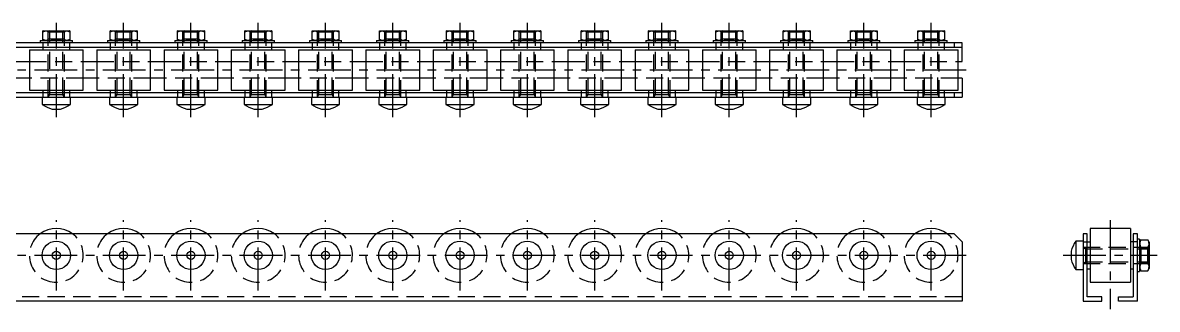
# Model space of a CAD drawing. Extents: x -3 to 821, y -8 to 113.
# Drawn here: x 399 to 820.5, y 7 to 113.2 of the extents above; entities that cross this region are included whole.
import ezdxf

# ---------------------------------------------------------------- set-up
doc = ezdxf.new("R2010")
doc.units = 0
doc.header["$LTSCALE"] = 0.5
doc.linetypes.add('CENTER', pattern=[50.8, 31.75, -6.35, 6.35, -6.35])
doc.linetypes.add('DASHED', pattern=[19.05, 12.7, -6.35])
for name, color, linetype in [('MSM_CENTER', 1, 'CENTER'), ('MSM_CONTINUOUS', 7, 'CONTINUOUS'), ('MSM_DASHED', 4, 'DASHED')]:
    doc.layers.add(name, color=color, linetype=linetype)

msp = doc.modelspace()

# ---------------------------------------------------------------- linework, layer by layer
at = {"layer": 'MSM_CENTER'}
for p, q in [((411.5, 78.24), (411.5, 113.24)), ((436.5, 78.24), (436.5, 113.24)), ((461.5, 78.24), (461.5, 113.24)), ((486.5, 78.24), (486.5, 113.24)), ((511.5, 78.24), (511.5, 113.24)), ((536.5, 78.24), (536.5, 113.24)), ((561.5, 78.24), (561.5, 113.24)), ((586.5, 78.24), (586.5, 113.24)), ((611.5, 78.24), (611.5, 113.24)), ((636.5, 78.24), (636.5, 113.24)), ((661.5, 78.24), (661.5, 113.24)), ((686.5, 78.24), (686.5, 113.24)), ((711.5, 78.24), (711.5, 113.24)), ((736.5, 78.24), (736.5, 113.24)), ((-3, 95.74), (751, 95.74)), ((411.5, 14), (411.5, 40)), ((436.5, 14), (436.5, 40)), ((461.5, 14), (461.5, 40)), ((486.5, 14), (486.5, 40)), ((511.5, 14), (511.5, 40)), ((536.5, 14), (536.5, 40)), ((561.5, 14), (561.5, 40)), ((586.5, 14), (586.5, 40)), ((611.5, 14), (611.5, 40)), ((636.5, 14), (636.5, 40)), ((661.5, 14), (661.5, 40)), ((686.5, 14), (686.5, 40)), ((711.5, 14), (711.5, 40)), ((736.5, 14), (736.5, 40)), ((803.03, 40), (803.03, 7)), ((-3, 27), (751, 27)), ((785.53, 27), (820.53, 27))]:
    msp.add_line(p, q, dxfattribs=at)
at = {"layer": 'MSM_CONTINUOUS'}
for p, q in [((406.6, 110.24), (406.5, 110.18)), ((406.5, 106.7), (406.5, 110.18)), ((406.6, 110.24), (416.4, 110.24)), ((411.5, 107.14), (411.5, 109.73)), ((416.5, 110.18), (416.4, 110.24)), ((416.5, 110.18), (416.5, 106.7)), ((431.6, 110.24), (431.5, 110.18)), ((431.5, 106.7), (431.5, 110.18)), ((431.6, 110.24), (441.4, 110.24)), ((436.5, 107.14), (436.5, 109.73)), ((441.5, 110.18), (441.4, 110.24)), ((441.5, 110.18), (441.5, 106.7)), ((456.6, 110.24), (456.5, 110.18)), ((456.5, 106.7), (456.5, 110.18)), ((456.6, 110.24), (466.4, 110.24)), ((461.5, 107.14), (461.5, 109.73)), ((466.5, 110.18), (466.4, 110.24)), ((466.5, 110.18), (466.5, 106.7)), ((481.6, 110.24), (481.5, 110.18)), ((481.5, 106.7), (481.5, 110.18)), ((481.6, 110.24), (491.4, 110.24)), ((486.5, 107.14), (486.5, 109.73)), ((491.5, 110.18), (491.4, 110.24)), ((491.5, 110.18), (491.5, 106.7)), ((506.6, 110.24), (506.5, 110.18)), ((506.5, 106.7), (506.5, 110.18)), ((506.6, 110.24), (516.4, 110.24)), ((511.5, 107.14), (511.5, 109.73)), ((516.5, 110.18), (516.4, 110.24)), ((516.5, 110.18), (516.5, 106.7)), ((531.6, 110.24), (531.5, 110.18)), ((531.5, 106.7), (531.5, 110.18)), ((531.6, 110.24), (541.4, 110.24)), ((536.5, 107.14), (536.5, 109.73)), ((541.5, 110.18), (541.4, 110.24)), ((541.5, 110.18), (541.5, 106.7)), ((556.6, 110.24), (556.5, 110.18)), ((556.5, 106.7), (556.5, 110.18)), ((556.6, 110.24), (566.4, 110.24)), ((561.5, 107.14), (561.5, 109.73)), ((566.5, 110.18), (566.4, 110.24)), ((566.5, 110.18), (566.5, 106.7)), ((581.6, 110.24), (581.5, 110.18)), ((581.5, 106.7), (581.5, 110.18)), ((581.6, 110.24), (591.4, 110.24)), ((586.5, 107.14), (586.5, 109.73)), ((591.5, 110.18), (591.4, 110.24)), ((591.5, 110.18), (591.5, 106.7)), ((606.6, 110.24), (606.5, 110.18)), ((606.5, 106.7), (606.5, 110.18)), ((606.6, 110.24), (616.4, 110.24)), ((611.5, 107.14), (611.5, 109.73)), ((616.5, 110.18), (616.4, 110.24)), ((616.5, 110.18), (616.5, 106.7)), ((631.6, 110.24), (631.5, 110.18)), ((631.5, 106.7), (631.5, 110.18)), ((631.6, 110.24), (641.4, 110.24)), ((636.5, 107.14), (636.5, 109.73)), ((641.5, 110.18), (641.4, 110.24)), ((641.5, 110.18), (641.5, 106.7)), ((656.6, 110.24), (656.5, 110.18)), ((656.5, 106.7), (656.5, 110.18)), ((656.6, 110.24), (666.4, 110.24)), ((661.5, 107.14), (661.5, 109.73)), ((666.5, 110.18), (666.4, 110.24)), ((666.5, 110.18), (666.5, 106.7)), ((681.6, 110.24), (681.5, 110.18)), ((681.5, 106.7), (681.5, 110.18)), ((681.6, 110.24), (691.4, 110.24)), ((686.5, 107.14), (686.5, 109.73)), ((691.5, 110.18), (691.4, 110.24)), ((691.5, 110.18), (691.5, 106.7)), ((706.6, 110.24), (706.5, 110.18)), ((706.5, 106.7), (706.5, 110.18)), ((706.6, 110.24), (716.4, 110.24)), ((711.5, 107.14), (711.5, 109.73)), ((716.5, 110.18), (716.4, 110.24)), ((716.5, 110.18), (716.5, 106.7)), ((731.6, 110.24), (731.5, 110.18)), ((731.5, 106.7), (731.5, 110.18)), ((731.6, 110.24), (741.4, 110.24)), ((736.5, 107.14), (736.5, 109.73)), ((741.5, 110.18), (741.4, 110.24)), ((741.5, 110.18), (741.5, 106.7)), ((748, 105.84), (0, 105.84)), ((405.5, 106.64), (405.5, 105.84)), ((405.5, 106.64), (417.5, 106.64)), ((406.5, 106.7), (406.6, 106.64)), ((416.4, 106.64), (416.5, 106.7)), ((417.5, 105.84), (417.5, 106.64)), ((430.5, 106.64), (430.5, 105.84)), ((430.5, 106.64), (442.5, 106.64)), ((431.5, 106.7), (431.6, 106.64)), ((441.4, 106.64), (441.5, 106.7)), ((442.5, 105.84), (442.5, 106.64)), ((455.5, 106.64), (455.5, 105.84)), ((455.5, 106.64), (467.5, 106.64)), ((456.5, 106.7), (456.6, 106.64)), ((466.4, 106.64), (466.5, 106.7)), ((467.5, 105.84), (467.5, 106.64)), ((480.5, 106.64), (480.5, 105.84)), ((480.5, 106.64), (492.5, 106.64)), ((481.5, 106.7), (481.6, 106.64)), ((491.4, 106.64), (491.5, 106.7)), ((492.5, 105.84), (492.5, 106.64)), ((505.5, 106.64), (505.5, 105.84)), ((505.5, 106.64), (517.5, 106.64)), ((506.5, 106.7), (506.6, 106.64)), ((516.4, 106.64), (516.5, 106.7)), ((517.5, 105.84), (517.5, 106.64)), ((530.5, 106.64), (530.5, 105.84)), ((530.5, 106.64), (542.5, 106.64)), ((531.5, 106.7), (531.6, 106.64)), ((541.4, 106.64), (541.5, 106.7)), ((542.5, 105.84), (542.5, 106.64)), ((555.5, 106.64), (555.5, 105.84)), ((555.5, 106.64), (567.5, 106.64)), ((556.5, 106.7), (556.6, 106.64)), ((566.4, 106.64), (566.5, 106.7)), ((567.5, 105.84), (567.5, 106.64)), ((580.5, 106.64), (580.5, 105.84)), ((580.5, 106.64), (592.5, 106.64)), ((581.5, 106.7), (581.6, 106.64)), ((591.4, 106.64), (591.5, 106.7)), ((592.5, 105.84), (592.5, 106.64)), ((605.5, 106.64), (605.5, 105.84)), ((605.5, 106.64), (617.5, 106.64)), ((606.5, 106.7), (606.6, 106.64)), ((616.4, 106.64), (616.5, 106.7)), ((617.5, 105.84), (617.5, 106.64)), ((630.5, 106.64), (630.5, 105.84)), ((630.5, 106.64), (642.5, 106.64)), ((631.5, 106.7), (631.6, 106.64)), ((641.4, 106.64), (641.5, 106.7)), ((642.5, 105.84), (642.5, 106.64)), ((655.5, 106.64), (655.5, 105.84)), ((655.5, 106.64), (667.5, 106.64)), ((656.5, 106.7), (656.6, 106.64)), ((666.4, 106.64), (666.5, 106.7)), ((667.5, 105.84), (667.5, 106.64)), ((680.5, 106.64), (680.5, 105.84)), ((680.5, 106.64), (692.5, 106.64)), ((681.5, 106.7), (681.6, 106.64)), ((691.4, 106.64), (691.5, 106.7)), ((692.5, 105.84), (692.5, 106.64)), ((705.5, 106.64), (705.5, 105.84)), ((705.5, 106.64), (717.5, 106.64)), ((706.5, 106.7), (706.6, 106.64)), ((716.4, 106.64), (716.5, 106.7)), ((717.5, 105.84), (717.5, 106.64)), ((730.5, 106.64), (730.5, 105.84)), ((730.5, 106.64), (742.5, 106.64)), ((731.5, 106.7), (731.6, 106.64)), ((741.4, 106.64), (741.5, 106.7)), ((742.5, 105.84), (742.5, 106.64)), ((745, 105.84), (745, 104.24)), ((748, 98.84), (748, 105.84)), ((0, 104.24), (748, 104.24)), ((401.5, 103.24), (401.5, 88.24)), ((401.5, 103.24), (421.5, 103.24)), ((406.5, 104.24), (406.5, 103.24)), ((416.5, 103.24), (416.5, 104.24)), ((421.5, 88.24), (421.5, 103.24)), ((426.5, 103.24), (426.5, 88.24)), ((426.5, 103.24), (446.5, 103.24)), ((431.5, 104.24), (431.5, 103.24)), ((441.5, 103.24), (441.5, 104.24)), ((446.5, 88.24), (446.5, 103.24)), ((451.5, 103.24), (451.5, 88.24)), ((451.5, 103.24), (471.5, 103.24)), ((456.5, 104.24), (456.5, 103.24)), ((466.5, 103.24), (466.5, 104.24)), ((471.5, 88.24), (471.5, 103.24)), ((476.5, 103.24), (476.5, 88.24)), ((476.5, 103.24), (496.5, 103.24)), ((481.5, 104.24), (481.5, 103.24)), ((491.5, 103.24), (491.5, 104.24)), ((496.5, 88.24), (496.5, 103.24)), ((501.5, 103.24), (501.5, 88.24)), ((501.5, 103.24), (521.5, 103.24)), ((506.5, 104.24), (506.5, 103.24)), ((516.5, 103.24), (516.5, 104.24)), ((521.5, 88.24), (521.5, 103.24)), ((526.5, 103.24), (526.5, 88.24)), ((526.5, 103.24), (546.5, 103.24)), ((531.5, 104.24), (531.5, 103.24)), ((541.5, 103.24), (541.5, 104.24)), ((546.5, 88.24), (546.5, 103.24)), ((551.5, 103.24), (551.5, 88.24)), ((551.5, 103.24), (571.5, 103.24)), ((556.5, 104.24), (556.5, 103.24)), ((566.5, 103.24), (566.5, 104.24)), ((571.5, 88.24), (571.5, 103.24)), ((576.5, 103.24), (576.5, 88.24)), ((576.5, 103.24), (596.5, 103.24)), ((581.5, 104.24), (581.5, 103.24)), ((591.5, 103.24), (591.5, 104.24)), ((596.5, 88.24), (596.5, 103.24)), ((601.5, 103.24), (601.5, 88.24)), ((601.5, 103.24), (621.5, 103.24)), ((606.5, 104.24), (606.5, 103.24)), ((616.5, 103.24), (616.5, 104.24)), ((621.5, 88.24), (621.5, 103.24)), ((626.5, 103.24), (626.5, 88.24)), ((626.5, 103.24), (646.5, 103.24)), ((631.5, 104.24), (631.5, 103.24)), ((641.5, 103.24), (641.5, 104.24)), ((646.5, 88.24), (646.5, 103.24)), ((651.5, 103.24), (651.5, 88.24)), ((651.5, 103.24), (671.5, 103.24)), ((656.5, 104.24), (656.5, 103.24)), ((666.5, 103.24), (666.5, 104.24)), ((671.5, 88.24), (671.5, 103.24)), ((676.5, 103.24), (676.5, 88.24)), ((676.5, 103.24), (696.5, 103.24)), ((681.5, 104.24), (681.5, 103.24)), ((691.5, 103.24), (691.5, 104.24)), ((696.5, 88.24), (696.5, 103.24)), ((701.5, 103.24), (701.5, 88.24)), ((701.5, 103.24), (721.5, 103.24)), ((706.5, 104.24), (706.5, 103.24)), ((716.5, 103.24), (716.5, 104.24)), ((721.5, 88.24), (721.5, 103.24)), ((726.5, 103.24), (726.5, 88.24)), ((726.5, 103.24), (746.5, 103.24)), ((731.5, 104.24), (731.5, 103.24)), ((741.5, 103.24), (741.5, 104.24)), ((746.5, 88.24), (746.5, 103.24)), ((396.5, 98.84), (401.5, 98.84)), ((421.5, 98.84), (426.5, 98.84)), ((446.5, 98.84), (451.5, 98.84)), ((471.5, 98.84), (476.5, 98.84)), ((496.5, 98.84), (501.5, 98.84)), ((521.5, 98.84), (526.5, 98.84)), ((546.5, 98.84), (551.5, 98.84)), ((571.5, 98.84), (576.5, 98.84)), ((596.5, 98.84), (601.5, 98.84)), ((621.5, 98.84), (626.5, 98.84)), ((646.5, 98.84), (651.5, 98.84)), ((671.5, 98.84), (676.5, 98.84)), ((696.5, 98.84), (701.5, 98.84)), ((721.5, 98.84), (726.5, 98.84)), ((746.5, 98.84), (748, 98.84)), ((401.5, 92.64), (396.5, 92.64)), ((426.5, 92.64), (421.5, 92.64)), ((451.5, 92.64), (446.5, 92.64)), ((476.5, 92.64), (471.5, 92.64)), ((501.5, 92.64), (496.5, 92.64)), ((526.5, 92.64), (521.5, 92.64)), ((551.5, 92.64), (546.5, 92.64)), ((576.5, 92.64), (571.5, 92.64)), ((601.5, 92.64), (596.5, 92.64)), ((626.5, 92.64), (621.5, 92.64)), ((651.5, 92.64), (646.5, 92.64)), ((676.5, 92.64), (671.5, 92.64)), ((701.5, 92.64), (696.5, 92.64)), ((726.5, 92.64), (721.5, 92.64)), ((748, 92.64), (746.5, 92.64)), ((748, 92.64), (748, 85.64)), ((748, 87.24), (0, 87.24)), ((0, 85.64), (748, 85.64)), ((401.5, 88.24), (421.5, 88.24)), ((406.25, 85.64), (406.25, 82.93)), ((406.5, 88.24), (406.5, 87.24)), ((416.5, 87.24), (416.5, 88.24)), ((416.75, 82.93), (416.75, 85.64)), ((426.5, 88.24), (446.5, 88.24)), ((431.25, 85.64), (431.25, 82.93)), ((431.5, 88.24), (431.5, 87.24)), ((441.5, 87.24), (441.5, 88.24)), ((441.75, 82.93), (441.75, 85.64)), ((451.5, 88.24), (471.5, 88.24)), ((456.25, 85.64), (456.25, 82.93)), ((456.5, 88.24), (456.5, 87.24)), ((466.5, 87.24), (466.5, 88.24)), ((466.75, 82.93), (466.75, 85.64)), ((476.5, 88.24), (496.5, 88.24)), ((481.25, 85.64), (481.25, 82.93)), ((481.5, 88.24), (481.5, 87.24)), ((491.5, 87.24), (491.5, 88.24)), ((491.75, 82.93), (491.75, 85.64)), ((501.5, 88.24), (521.5, 88.24)), ((506.25, 85.64), (506.25, 82.93)), ((506.5, 88.24), (506.5, 87.24)), ((516.5, 87.24), (516.5, 88.24)), ((516.75, 82.93), (516.75, 85.64)), ((526.5, 88.24), (546.5, 88.24)), ((531.25, 85.64), (531.25, 82.93)), ((531.5, 88.24), (531.5, 87.24)), ((541.5, 87.24), (541.5, 88.24)), ((541.75, 82.93), (541.75, 85.64)), ((551.5, 88.24), (571.5, 88.24)), ((556.25, 85.64), (556.25, 82.93)), ((556.5, 88.24), (556.5, 87.24)), ((566.5, 87.24), (566.5, 88.24)), ((566.75, 82.93), (566.75, 85.64)), ((576.5, 88.24), (596.5, 88.24)), ((581.25, 85.64), (581.25, 82.93)), ((581.5, 88.24), (581.5, 87.24)), ((591.5, 87.24), (591.5, 88.24)), ((591.75, 82.93), (591.75, 85.64)), ((601.5, 88.24), (621.5, 88.24)), ((606.25, 85.64), (606.25, 82.93)), ((606.5, 88.24), (606.5, 87.24)), ((616.5, 87.24), (616.5, 88.24)), ((616.75, 82.93), (616.75, 85.64)), ((626.5, 88.24), (646.5, 88.24)), ((631.25, 85.64), (631.25, 82.93)), ((631.5, 88.24), (631.5, 87.24)), ((641.5, 87.24), (641.5, 88.24)), ((641.75, 82.93), (641.75, 85.64)), ((651.5, 88.24), (671.5, 88.24)), ((656.25, 85.64), (656.25, 82.93)), ((656.5, 88.24), (656.5, 87.24)), ((666.5, 87.24), (666.5, 88.24)), ((666.75, 82.93), (666.75, 85.64)), ((676.5, 88.24), (696.5, 88.24)), ((681.25, 85.64), (681.25, 82.93)), ((681.5, 88.24), (681.5, 87.24)), ((691.5, 87.24), (691.5, 88.24)), ((691.75, 82.93), (691.75, 85.64)), ((701.5, 88.24), (721.5, 88.24)), ((706.25, 85.64), (706.25, 82.93)), ((706.5, 88.24), (706.5, 87.24)), ((716.5, 87.24), (716.5, 88.24)), ((716.75, 82.93), (716.75, 85.64)), ((726.5, 88.24), (746.5, 88.24)), ((731.25, 85.64), (731.25, 82.93)), ((731.5, 88.24), (731.5, 87.24)), ((741.5, 87.24), (741.5, 88.24)), ((741.75, 82.93), (741.75, 85.64)), ((745, 87.24), (745, 85.64)), ((406.25, 82.93), (416.75, 82.93)), ((410.01, 81.24), (412.99, 81.24)), ((431.25, 82.93), (441.75, 82.93)), ((435.01, 81.24), (437.99, 81.24)), ((456.25, 82.93), (466.75, 82.93)), ((460.01, 81.24), (462.99, 81.24)), ((481.25, 82.93), (491.75, 82.93)), ((485.01, 81.24), (487.99, 81.24)), ((506.25, 82.93), (516.75, 82.93)), ((510.01, 81.24), (512.99, 81.24)), ((531.25, 82.93), (541.75, 82.93)), ((535.01, 81.24), (537.99, 81.24)), ((556.25, 82.93), (566.75, 82.93)), ((560.01, 81.24), (562.99, 81.24)), ((581.25, 82.93), (591.75, 82.93)), ((585.01, 81.24), (587.99, 81.24)), ((606.25, 82.93), (616.75, 82.93)), ((610.01, 81.24), (612.99, 81.24)), ((631.25, 82.93), (641.75, 82.93)), ((635.01, 81.24), (637.99, 81.24)), ((656.25, 82.93), (666.75, 82.93)), ((660.01, 81.24), (662.99, 81.24)), ((681.25, 82.93), (691.75, 82.93)), ((685.01, 81.24), (687.99, 81.24)), ((706.25, 82.93), (716.75, 82.93)), ((710.01, 81.24), (712.99, 81.24)), ((731.25, 82.93), (741.75, 82.93)), ((735.01, 81.24), (737.99, 81.24)), ((745, 35), (3, 35)), ((745, 35), (748, 32)), ((794.53, 35), (792.93, 35)), ((792.93, 35), (792.93, 10)), ((794.53, 11.6), (794.53, 35)), ((795.53, 37), (795.53, 17)), ((810.53, 37), (795.53, 37)), ((810.53, 37), (810.53, 17)), ((811.53, 35), (811.53, 11.6)), ((813.13, 35), (811.53, 35)), ((813.13, 10), (813.13, 35)), ((748, 32), (748, 10)), ((790.22, 32.25), (790.22, 21.75)), ((792.93, 32.25), (790.22, 32.25)), ((792.93, 32), (795.53, 32)), ((813.13, 32), (810.53, 32)), ((813.93, 33), (813.13, 33)), ((813.93, 33), (813.93, 21)), ((814.43, 32.77), (813.93, 31.9)), ((814.43, 32.77), (817.02, 32.77)), ((814.43, 29.89), (817.02, 29.89)), ((817.53, 31.9), (817.02, 32.77)), ((817.53, 31.9), (817.53, 22.1)), ((788.53, 28.49), (788.53, 25.51)), ((790.22, 21.75), (792.93, 21.75)), ((794.53, 22), (795.53, 22)), ((810.53, 22), (811.53, 22)), ((813.93, 22.1), (814.43, 21.23)), ((814.43, 24.11), (817.02, 24.11)), ((814.43, 21.23), (817.02, 21.23)), ((817.02, 21.23), (817.53, 22.1)), ((795.53, 17), (810.53, 17)), ((813.13, 21), (813.93, 21)), ((748, 10), (0, 10)), ((792.93, 10), (799.93, 10)), ((799.93, 11.6), (794.53, 11.6)), ((799.93, 10), (799.93, 11.6)), ((806.13, 11.6), (811.53, 11.6)), ((806.13, 10), (806.13, 11.6)), ((813.13, 10), (806.13, 10))]:
    msp.add_line(p, q, dxfattribs=at)
for centre, radius in [((411.5, 27), 5.25), ((436.5, 27), 5.25), ((461.5, 27), 5.25), ((486.5, 27), 5.25), ((511.5, 27), 5.25), ((536.5, 27), 5.25), ((561.5, 27), 5.25), ((586.5, 27), 5.25), ((611.5, 27), 5.25), ((636.5, 27), 5.25), ((661.5, 27), 5.25), ((686.5, 27), 5.25), ((711.5, 27), 5.25), ((736.5, 27), 5.25), ((411.5, 27), 1.49), ((436.5, 27), 1.49), ((461.5, 27), 1.49), ((486.5, 27), 1.49), ((511.5, 27), 1.49), ((536.5, 27), 1.49), ((561.5, 27), 1.49), ((586.5, 27), 1.49), ((611.5, 27), 1.49), ((636.5, 27), 1.49), ((661.5, 27), 1.49), ((686.5, 27), 1.49), ((711.5, 27), 1.49), ((736.5, 27), 1.49)]:
    msp.add_circle(centre, radius, dxfattribs=at)
for centre, radius, start, end in [((409, 102.81), 7.37, 70.1592, 109.8408), ((414, 102.81), 7.37, 70.1592, 109.8408), ((434, 102.81), 7.37, 70.1592, 109.8408), ((439, 102.81), 7.37, 70.1592, 109.8408), ((459, 102.81), 7.37, 70.1592, 109.8408), ((464, 102.81), 7.37, 70.1592, 109.8408), ((484, 102.81), 7.37, 70.1592, 109.8408), ((489, 102.81), 7.37, 70.1592, 109.8408), ((509, 102.81), 7.37, 70.1592, 109.8408), ((514, 102.81), 7.37, 70.1592, 109.8408), ((534, 102.81), 7.37, 70.1592, 109.8408), ((539, 102.81), 7.37, 70.1592, 109.8408), ((559, 102.81), 7.37, 70.1592, 109.8408), ((564, 102.81), 7.37, 70.1592, 109.8408), ((584, 102.81), 7.37, 70.1592, 109.8408), ((589, 102.81), 7.37, 70.1592, 109.8408), ((609, 102.81), 7.37, 70.1592, 109.8408), ((614, 102.81), 7.37, 70.1592, 109.8408), ((634, 102.81), 7.37, 70.1592, 109.8408), ((639, 102.81), 7.37, 70.1592, 109.8408), ((659, 102.81), 7.37, 70.1592, 109.8408), ((664, 102.81), 7.37, 70.1592, 109.8408), ((684, 102.81), 7.37, 70.1592, 109.8408), ((689, 102.81), 7.37, 70.1592, 109.8408), ((709, 102.81), 7.37, 70.1592, 109.8408), ((714, 102.81), 7.37, 70.1592, 109.8408), ((734, 102.81), 7.37, 70.1592, 109.8408), ((739, 102.81), 7.37, 70.1592, 109.8408), ((409, 114.07), 7.37, 250.1592, 289.8408), ((414, 114.07), 7.37, 250.1592, 289.8408), ((434, 114.07), 7.37, 250.1592, 289.8408), ((439, 114.07), 7.37, 250.1592, 289.8408), ((459, 114.07), 7.37, 250.1592, 289.8408), ((464, 114.07), 7.37, 250.1592, 289.8408), ((484, 114.07), 7.37, 250.1592, 289.8408), ((489, 114.07), 7.37, 250.1592, 289.8408), ((509, 114.07), 7.37, 250.1592, 289.8408), ((514, 114.07), 7.37, 250.1592, 289.8408), ((534, 114.07), 7.37, 250.1592, 289.8408), ((539, 114.07), 7.37, 250.1592, 289.8408), ((559, 114.07), 7.37, 250.1592, 289.8408), ((564, 114.07), 7.37, 250.1592, 289.8408), ((584, 114.07), 7.37, 250.1592, 289.8408), ((589, 114.07), 7.37, 250.1592, 289.8408), ((609, 114.07), 7.37, 250.1592, 289.8408), ((614, 114.07), 7.37, 250.1592, 289.8408), ((634, 114.07), 7.37, 250.1592, 289.8408), ((639, 114.07), 7.37, 250.1592, 289.8408), ((659, 114.07), 7.37, 250.1592, 289.8408), ((664, 114.07), 7.37, 250.1592, 289.8408), ((684, 114.07), 7.37, 250.1592, 289.8408), ((689, 114.07), 7.37, 250.1592, 289.8408), ((709, 114.07), 7.37, 250.1592, 289.8408), ((714, 114.07), 7.37, 250.1592, 289.8408), ((734, 114.07), 7.37, 250.1592, 289.8408), ((739, 114.07), 7.37, 250.1592, 289.8408), ((413.04, 92.97), 12.12, 235.9445, 255.5214), ((409.96, 92.97), 12.12, 284.4786, 304.0555), ((438.04, 92.97), 12.12, 235.9445, 255.5214), ((434.96, 92.97), 12.12, 284.4786, 304.0555), ((463.04, 92.97), 12.12, 235.9445, 255.5214), ((459.96, 92.97), 12.12, 284.4786, 304.0555), ((488.04, 92.97), 12.12, 235.9445, 255.5214), ((484.96, 92.97), 12.12, 284.4786, 304.0555), ((513.04, 92.97), 12.12, 235.9445, 255.5214), ((509.96, 92.97), 12.12, 284.4786, 304.0555), ((538.04, 92.97), 12.12, 235.9445, 255.5214), ((534.96, 92.97), 12.12, 284.4786, 304.0555), ((563.04, 92.97), 12.12, 235.9445, 255.5214), ((559.96, 92.97), 12.12, 284.4786, 304.0555), ((588.04, 92.97), 12.12, 235.9445, 255.5214), ((584.96, 92.97), 12.12, 284.4786, 304.0555), ((613.04, 92.97), 12.12, 235.9445, 255.5214), ((609.96, 92.97), 12.12, 284.4786, 304.0555), ((638.04, 92.97), 12.12, 235.9445, 255.5214), ((634.96, 92.97), 12.12, 284.4786, 304.0555), ((663.04, 92.97), 12.12, 235.9445, 255.5214), ((659.96, 92.97), 12.12, 284.4786, 304.0555), ((688.04, 92.97), 12.12, 235.9445, 255.5214), ((684.96, 92.97), 12.12, 284.4786, 304.0555), ((713.04, 92.97), 12.12, 235.9445, 255.5214), ((709.96, 92.97), 12.12, 284.4786, 304.0555), ((738.04, 92.97), 12.12, 235.9445, 255.5214), ((734.96, 92.97), 12.12, 284.4786, 304.0555), ((411.5, 27), 10, 53.1301, 126.8699), ((436.5, 27), 10, 53.1301, 126.8699), ((461.5, 27), 10, 53.1301, 126.8699), ((486.5, 27), 10, 53.1301, 126.8699), ((511.5, 27), 10, 53.1301, 126.8699), ((536.5, 27), 10, 53.1301, 126.8699), ((561.5, 27), 10, 53.1301, 126.8699), ((586.5, 27), 10, 53.1301, 126.8699), ((611.5, 27), 10, 53.1301, 126.8699), ((636.5, 27), 10, 53.1301, 126.8699), ((661.5, 27), 10, 53.1301, 126.8699), ((686.5, 27), 10, 53.1301, 126.8699), ((711.5, 27), 10, 53.1301, 126.8699), ((736.5, 27), 10, 53.1301, 126.8699), ((800.26, 25.46), 12.12, 145.9445, 165.5214), ((816.54, 31.33), 2.56, 154.3574, 214.3573), ((823.59, 27), 9.61, 162.5124, 197.4876), ((814.91, 31.33), 2.56, 325.6427, 25.6426), ((807.86, 27), 9.61, 342.5124, 17.4876), ((800.26, 28.54), 12.12, 194.4786, 214.0555), ((816.54, 22.67), 2.56, 145.6427, 205.6426), ((814.91, 22.67), 2.56, 334.3574, 34.3573)]:
    msp.add_arc(centre, radius, start, end, dxfattribs=at)
at = {"layer": 'MSM_DASHED'}
for p, q in [((407.96, 110.24), (408.5, 109.7)), ((409.04, 110.24), (408.5, 109.7)), ((414.5, 109.7), (408.5, 109.7)), ((408.5, 85.64), (408.5, 109.7)), ((409.04, 86.58), (409.04, 110.24)), ((413.96, 110.24), (414.5, 109.7)), ((413.96, 86.58), (413.96, 110.24)), ((415.04, 110.24), (414.5, 109.7)), ((414.5, 85.64), (414.5, 109.7)), ((432.96, 110.24), (433.5, 109.7)), ((434.04, 110.24), (433.5, 109.7)), ((439.5, 109.7), (433.5, 109.7)), ((433.5, 85.64), (433.5, 109.7)), ((434.04, 86.58), (434.04, 110.24)), ((438.96, 110.24), (439.5, 109.7)), ((438.96, 86.58), (438.96, 110.24)), ((440.04, 110.24), (439.5, 109.7)), ((439.5, 85.64), (439.5, 109.7)), ((457.96, 110.24), (458.5, 109.7)), ((459.04, 110.24), (458.5, 109.7)), ((464.5, 109.7), (458.5, 109.7)), ((458.5, 85.64), (458.5, 109.7)), ((459.04, 86.58), (459.04, 110.24)), ((463.96, 110.24), (464.5, 109.7)), ((463.96, 86.58), (463.96, 110.24)), ((465.04, 110.24), (464.5, 109.7)), ((464.5, 85.64), (464.5, 109.7)), ((482.96, 110.24), (483.5, 109.7)), ((484.04, 110.24), (483.5, 109.7)), ((489.5, 109.7), (483.5, 109.7)), ((483.5, 85.64), (483.5, 109.7)), ((484.04, 86.58), (484.04, 110.24)), ((488.96, 110.24), (489.5, 109.7)), ((488.96, 86.58), (488.96, 110.24)), ((490.04, 110.24), (489.5, 109.7)), ((489.5, 85.64), (489.5, 109.7)), ((507.96, 110.24), (508.5, 109.7)), ((509.04, 110.24), (508.5, 109.7)), ((514.5, 109.7), (508.5, 109.7)), ((508.5, 85.64), (508.5, 109.7)), ((509.04, 86.58), (509.04, 110.24)), ((513.96, 110.24), (514.5, 109.7)), ((513.96, 86.58), (513.96, 110.24)), ((515.04, 110.24), (514.5, 109.7)), ((514.5, 85.64), (514.5, 109.7)), ((532.96, 110.24), (533.5, 109.7)), ((534.04, 110.24), (533.5, 109.7)), ((539.5, 109.7), (533.5, 109.7)), ((533.5, 85.64), (533.5, 109.7)), ((534.04, 86.58), (534.04, 110.24)), ((538.96, 110.24), (539.5, 109.7)), ((538.96, 86.58), (538.96, 110.24)), ((540.04, 110.24), (539.5, 109.7)), ((539.5, 85.64), (539.5, 109.7)), ((557.96, 110.24), (558.5, 109.7)), ((559.04, 110.24), (558.5, 109.7)), ((564.5, 109.7), (558.5, 109.7)), ((558.5, 85.64), (558.5, 109.7)), ((559.04, 86.58), (559.04, 110.24)), ((563.96, 110.24), (564.5, 109.7)), ((563.96, 86.58), (563.96, 110.24)), ((565.04, 110.24), (564.5, 109.7)), ((564.5, 85.64), (564.5, 109.7)), ((582.96, 110.24), (583.5, 109.7)), ((584.04, 110.24), (583.5, 109.7)), ((589.5, 109.7), (583.5, 109.7)), ((583.5, 85.64), (583.5, 109.7)), ((584.04, 86.58), (584.04, 110.24)), ((588.96, 110.24), (589.5, 109.7)), ((588.96, 86.58), (588.96, 110.24)), ((590.04, 110.24), (589.5, 109.7)), ((589.5, 85.64), (589.5, 109.7)), ((607.96, 110.24), (608.5, 109.7)), ((609.04, 110.24), (608.5, 109.7)), ((614.5, 109.7), (608.5, 109.7)), ((608.5, 85.64), (608.5, 109.7)), ((609.04, 86.58), (609.04, 110.24)), ((613.96, 110.24), (614.5, 109.7)), ((613.96, 86.58), (613.96, 110.24)), ((615.04, 110.24), (614.5, 109.7)), ((614.5, 85.64), (614.5, 109.7)), ((632.96, 110.24), (633.5, 109.7)), ((634.04, 110.24), (633.5, 109.7)), ((639.5, 109.7), (633.5, 109.7)), ((633.5, 85.64), (633.5, 109.7)), ((634.04, 86.58), (634.04, 110.24)), ((638.96, 110.24), (639.5, 109.7)), ((638.96, 86.58), (638.96, 110.24)), ((640.04, 110.24), (639.5, 109.7)), ((639.5, 85.64), (639.5, 109.7)), ((657.96, 110.24), (658.5, 109.7)), ((659.04, 110.24), (658.5, 109.7)), ((664.5, 109.7), (658.5, 109.7)), ((658.5, 85.64), (658.5, 109.7)), ((659.04, 86.58), (659.04, 110.24)), ((663.96, 110.24), (664.5, 109.7)), ((663.96, 86.58), (663.96, 110.24)), ((665.04, 110.24), (664.5, 109.7)), ((664.5, 85.64), (664.5, 109.7)), ((682.96, 110.24), (683.5, 109.7)), ((684.04, 110.24), (683.5, 109.7)), ((689.5, 109.7), (683.5, 109.7)), ((683.5, 85.64), (683.5, 109.7)), ((684.04, 86.58), (684.04, 110.24)), ((688.96, 110.24), (689.5, 109.7)), ((688.96, 86.58), (688.96, 110.24)), ((690.04, 110.24), (689.5, 109.7)), ((689.5, 85.64), (689.5, 109.7)), ((707.96, 110.24), (708.5, 109.7)), ((709.04, 110.24), (708.5, 109.7)), ((714.5, 109.7), (708.5, 109.7)), ((708.5, 85.64), (708.5, 109.7)), ((709.04, 86.58), (709.04, 110.24)), ((713.96, 110.24), (714.5, 109.7)), ((713.96, 86.58), (713.96, 110.24)), ((715.04, 110.24), (714.5, 109.7)), ((714.5, 85.64), (714.5, 109.7)), ((732.96, 110.24), (733.5, 109.7)), ((734.04, 110.24), (733.5, 109.7)), ((739.5, 109.7), (733.5, 109.7)), ((733.5, 85.64), (733.5, 109.7)), ((734.04, 86.58), (734.04, 110.24)), ((738.96, 110.24), (739.5, 109.7)), ((738.96, 86.58), (738.96, 110.24)), ((740.04, 110.24), (739.5, 109.7)), ((739.5, 85.64), (739.5, 109.7)), ((406.5, 105.84), (406.5, 104.24)), ((407.96, 106.64), (408.5, 107.18)), ((414.5, 107.18), (408.5, 107.18)), ((415.04, 106.64), (414.5, 107.18)), ((416.5, 104.24), (416.5, 105.84)), ((431.5, 105.84), (431.5, 104.24)), ((432.96, 106.64), (433.5, 107.18)), ((439.5, 107.18), (433.5, 107.18)), ((440.04, 106.64), (439.5, 107.18)), ((441.5, 104.24), (441.5, 105.84)), ((456.5, 105.84), (456.5, 104.24)), ((457.96, 106.64), (458.5, 107.18)), ((464.5, 107.18), (458.5, 107.18)), ((465.04, 106.64), (464.5, 107.18)), ((466.5, 104.24), (466.5, 105.84)), ((481.5, 105.84), (481.5, 104.24)), ((482.96, 106.64), (483.5, 107.18)), ((489.5, 107.18), (483.5, 107.18)), ((490.04, 106.64), (489.5, 107.18)), ((491.5, 104.24), (491.5, 105.84)), ((506.5, 105.84), (506.5, 104.24)), ((507.96, 106.64), (508.5, 107.18)), ((514.5, 107.18), (508.5, 107.18)), ((515.04, 106.64), (514.5, 107.18)), ((516.5, 104.24), (516.5, 105.84)), ((531.5, 105.84), (531.5, 104.24)), ((532.96, 106.64), (533.5, 107.18)), ((539.5, 107.18), (533.5, 107.18)), ((540.04, 106.64), (539.5, 107.18)), ((541.5, 104.24), (541.5, 105.84)), ((556.5, 105.84), (556.5, 104.24)), ((557.96, 106.64), (558.5, 107.18)), ((564.5, 107.18), (558.5, 107.18)), ((565.04, 106.64), (564.5, 107.18)), ((566.5, 104.24), (566.5, 105.84)), ((581.5, 105.84), (581.5, 104.24)), ((582.96, 106.64), (583.5, 107.18)), ((589.5, 107.18), (583.5, 107.18)), ((590.04, 106.64), (589.5, 107.18)), ((591.5, 104.24), (591.5, 105.84)), ((606.5, 105.84), (606.5, 104.24)), ((607.96, 106.64), (608.5, 107.18)), ((614.5, 107.18), (608.5, 107.18)), ((615.04, 106.64), (614.5, 107.18)), ((616.5, 104.24), (616.5, 105.84)), ((631.5, 105.84), (631.5, 104.24)), ((632.96, 106.64), (633.5, 107.18)), ((639.5, 107.18), (633.5, 107.18)), ((640.04, 106.64), (639.5, 107.18)), ((641.5, 104.24), (641.5, 105.84)), ((656.5, 105.84), (656.5, 104.24)), ((657.96, 106.64), (658.5, 107.18)), ((664.5, 107.18), (658.5, 107.18)), ((665.04, 106.64), (664.5, 107.18)), ((666.5, 104.24), (666.5, 105.84)), ((681.5, 105.84), (681.5, 104.24)), ((682.96, 106.64), (683.5, 107.18)), ((689.5, 107.18), (683.5, 107.18)), ((690.04, 106.64), (689.5, 107.18)), ((691.5, 104.24), (691.5, 105.84)), ((706.5, 105.84), (706.5, 104.24)), ((707.96, 106.64), (708.5, 107.18)), ((714.5, 107.18), (708.5, 107.18)), ((715.04, 106.64), (714.5, 107.18)), ((716.5, 104.24), (716.5, 105.84)), ((731.5, 105.84), (731.5, 104.24)), ((732.96, 106.64), (733.5, 107.18)), ((739.5, 107.18), (733.5, 107.18)), ((740.04, 106.64), (739.5, 107.18)), ((741.5, 104.24), (741.5, 105.84)), ((401.5, 98.84), (421.5, 98.84)), ((426.5, 98.84), (446.5, 98.84)), ((451.5, 98.84), (471.5, 98.84)), ((476.5, 98.84), (496.5, 98.84)), ((501.5, 98.84), (521.5, 98.84)), ((526.5, 98.84), (546.5, 98.84)), ((551.5, 98.84), (571.5, 98.84)), ((576.5, 98.84), (596.5, 98.84)), ((601.5, 98.84), (621.5, 98.84)), ((626.5, 98.84), (646.5, 98.84)), ((651.5, 98.84), (671.5, 98.84)), ((676.5, 98.84), (696.5, 98.84)), ((701.5, 98.84), (721.5, 98.84)), ((726.5, 98.84), (746.5, 98.84)), ((421.5, 92.64), (401.5, 92.64)), ((446.5, 92.64), (426.5, 92.64)), ((471.5, 92.64), (451.5, 92.64)), ((496.5, 92.64), (476.5, 92.64)), ((521.5, 92.64), (501.5, 92.64)), ((546.5, 92.64), (526.5, 92.64)), ((571.5, 92.64), (551.5, 92.64)), ((596.5, 92.64), (576.5, 92.64)), ((621.5, 92.64), (601.5, 92.64)), ((646.5, 92.64), (626.5, 92.64)), ((671.5, 92.64), (651.5, 92.64)), ((696.5, 92.64), (676.5, 92.64)), ((721.5, 92.64), (701.5, 92.64)), ((746.5, 92.64), (726.5, 92.64)), ((406.5, 87.24), (406.5, 85.64)), ((408.5, 86.58), (414.5, 86.58)), ((408.5, 85.64), (409.04, 86.58)), ((414.5, 85.64), (413.96, 86.58)), ((416.5, 85.64), (416.5, 87.24)), ((431.5, 87.24), (431.5, 85.64)), ((433.5, 86.58), (439.5, 86.58)), ((433.5, 85.64), (434.04, 86.58)), ((439.5, 85.64), (438.96, 86.58)), ((441.5, 85.64), (441.5, 87.24)), ((456.5, 87.24), (456.5, 85.64)), ((458.5, 86.58), (464.5, 86.58)), ((458.5, 85.64), (459.04, 86.58)), ((464.5, 85.64), (463.96, 86.58)), ((466.5, 85.64), (466.5, 87.24)), ((481.5, 87.24), (481.5, 85.64)), ((483.5, 86.58), (489.5, 86.58)), ((483.5, 85.64), (484.04, 86.58)), ((489.5, 85.64), (488.96, 86.58)), ((491.5, 85.64), (491.5, 87.24)), ((506.5, 87.24), (506.5, 85.64)), ((508.5, 86.58), (514.5, 86.58)), ((508.5, 85.64), (509.04, 86.58)), ((514.5, 85.64), (513.96, 86.58)), ((516.5, 85.64), (516.5, 87.24)), ((531.5, 87.24), (531.5, 85.64)), ((533.5, 86.58), (539.5, 86.58)), ((533.5, 85.64), (534.04, 86.58)), ((539.5, 85.64), (538.96, 86.58)), ((541.5, 85.64), (541.5, 87.24)), ((556.5, 87.24), (556.5, 85.64)), ((558.5, 86.58), (564.5, 86.58)), ((558.5, 85.64), (559.04, 86.58)), ((564.5, 85.64), (563.96, 86.58)), ((566.5, 85.64), (566.5, 87.24)), ((581.5, 87.24), (581.5, 85.64)), ((583.5, 86.58), (589.5, 86.58)), ((583.5, 85.64), (584.04, 86.58)), ((589.5, 85.64), (588.96, 86.58)), ((591.5, 85.64), (591.5, 87.24)), ((606.5, 87.24), (606.5, 85.64)), ((608.5, 86.58), (614.5, 86.58)), ((608.5, 85.64), (609.04, 86.58)), ((614.5, 85.64), (613.96, 86.58)), ((616.5, 85.64), (616.5, 87.24)), ((631.5, 87.24), (631.5, 85.64)), ((633.5, 86.58), (639.5, 86.58)), ((633.5, 85.64), (634.04, 86.58)), ((639.5, 85.64), (638.96, 86.58)), ((641.5, 85.64), (641.5, 87.24)), ((656.5, 87.24), (656.5, 85.64)), ((658.5, 86.58), (664.5, 86.58)), ((658.5, 85.64), (659.04, 86.58)), ((664.5, 85.64), (663.96, 86.58)), ((666.5, 85.64), (666.5, 87.24)), ((681.5, 87.24), (681.5, 85.64)), ((683.5, 86.58), (689.5, 86.58)), ((683.5, 85.64), (684.04, 86.58)), ((689.5, 85.64), (688.96, 86.58)), ((691.5, 85.64), (691.5, 87.24)), ((706.5, 87.24), (706.5, 85.64)), ((708.5, 86.58), (714.5, 86.58)), ((708.5, 85.64), (709.04, 86.58)), ((714.5, 85.64), (713.96, 86.58)), ((716.5, 85.64), (716.5, 87.24)), ((731.5, 87.24), (731.5, 85.64)), ((733.5, 86.58), (739.5, 86.58)), ((733.5, 85.64), (734.04, 86.58)), ((739.5, 85.64), (738.96, 86.58)), ((741.5, 85.64), (741.5, 87.24)), ((792.93, 30), (816.99, 30)), ((792.93, 30), (793.86, 29.46)), ((793.86, 30), (793.86, 24)), ((813.93, 30.54), (814.47, 30)), ((814.47, 24), (814.47, 30)), ((817.53, 30.54), (816.99, 30)), ((816.99, 24), (816.99, 30)), ((817.53, 29.46), (816.99, 30)), ((793.86, 29.46), (817.53, 29.46)), ((792.93, 24), (793.86, 24.54)), ((792.93, 24), (816.99, 24)), ((793.86, 24.54), (817.53, 24.54)), ((813.93, 23.46), (814.47, 24)), ((817.53, 24.54), (816.99, 24)), ((817.53, 23.46), (816.99, 24)), ((748, 11.6), (0, 11.6))]:
    msp.add_line(p, q, dxfattribs=at)
for centre in [(411.5, 27), (436.5, 27), (461.5, 27), (486.5, 27), (511.5, 27), (536.5, 27), (561.5, 27), (586.5, 27), (611.5, 27), (636.5, 27), (661.5, 27), (686.5, 27), (711.5, 27), (736.5, 27)]:
    msp.add_arc(centre, 10, 126.8699, 53.1301, dxfattribs=at)

doc.saveas('drawing.dxf')
